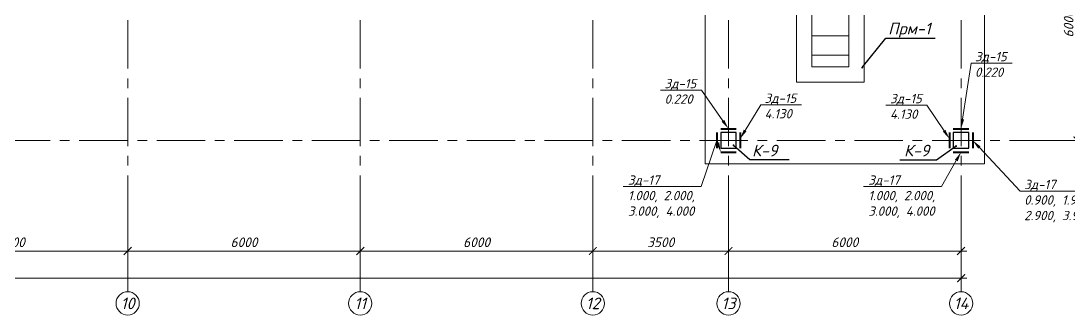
# Model space of a CAD drawing. Header units: millimetres. Extents: x -14920 to 775780, y -118968 to -4590.
# Drawn here: x 43397 to 70435, y -29500 to -21921 of the extents above; entities that cross this region are included whole.
import ezdxf
from ezdxf import colors
from ezdxf.entities.mleader import LeaderData, LeaderLine
from ezdxf.enums import TextEntityAlignment as Align
from ezdxf.math import Vec2, Vec3

# ---------------------------------------------------------------- set-up
doc = ezdxf.new("R2010")
doc.units = ezdxf.units.MM
doc.header["$PDMODE"] = 35
doc.linetypes.add('CENTERX2', pattern=[4, 2.5, -0.5, 0.5, -0.5])
doc.layers.get('Defpoints').update_dxf_attribs({"color": 1, "lineweight": 0})
for name, color, linetype, lineweight in [('#Закл выноски и размеры', 7, 'Continuous', 13), ('#Закладные', 10, 'Continuous', 40), ('k_ Выноски', 7, 'Continuous', 13), ('k_ Осевая', 8, 'CENTERX2', 9), ('k_ Осевые размеры', 251, 'Continuous', 5), ('k_ Позиции', 1, 'Continuous', 13), ('Колонна', 84, 'Continuous', 30), ('Линия Тонкая', 86, 'Continuous', 9)]:
    doc.layers.add(name, color=color, linetype=linetype, lineweight=lineweight)
doc.styles.get("Standard").update_dxf_attribs({"font": 'isocpeur.ttf'})
doc.styles.add('STEP PR', font='isocpeui.ttf')
doc.dimstyles.get("Standard").update_dxf_attribs({"dimtxt": 0.18, "dimasz": 0.18, "dimexe": 0.18, "dimexo": 0.0625, "dimgap": 0.09, "dimtad": 0, "dimtih": 1, "dimtoh": 1, "dimdec": 4, "dimzin": 0, "dimdsep": 46, "dimtxsty": 'Standard', "dimcen": 0.09, "dimadec": 0, "dimazin": 0, "dimtfac": 1, "dimtdec": 4, "dimtofl": 0, "dimtmove": 0, "dimatfit": 3, "dimfxl": 1, "dimtolj": 1, "dimtzin": 0, "dimarcsym": 0})
doc.dimstyles.new('STEP PR', dxfattribs={"dimscale": 100, "dimtxt": 2.5, "dimasz": 2, "dimexe": 1, "dimexo": 2, "dimgap": 1, "dimtad": 1, "dimdec": 4, "dimlfac": -1, "dimtxsty": 'STEP PR', "dimblk": 'ARCHTICK', "dimcen": 2, "dimdle": 1.5, "dimclrt": 1, "dimadec": 0, "dimazin": 0, "dimtfac": 1, "dimtdec": 4, "dimtmove": 1, "dimatfit": 3, "dimldrblk": 'DOTSMALL', "dimfxl": 1, "dimtolj": 1, "dimtzin": 0, "dimarcsym": 0})

# ---------------------------------------------------------------- blocks, each defined once
blk = doc.blocks.new('_ArchTick')
at = {"color": 0, "linetype": 'ByBlock', "const_width": 0.15}
blk.add_lwpolyline([(-0.5, -0.5), (0.5, 0.5)], dxfattribs=at)
blk = doc.blocks.new('*D2250')
at = {"layer": 'Defpoints', "color": 0, "transparency": 16777216}
for p in [(40150, -1850), (46150, -1850), (46150, -2850)]:
    blk.add_point(p, dxfattribs=at)
at = {"layer": 'k_ Осевые размеры', "color": 0, "lineweight": -2, "transparency": 16777216}
for p, q in [((40150, -2050), (40150, -2950)), ((46150, -2050), (46150, -2950)), ((40000, -2850), (46300, -2850))]:
    blk.add_line(p, q, dxfattribs=at)
at = {"layer": 'k_ Осевые размеры', "color": 0, "lineweight": -2, "transparency": 16777216, "xscale": 200, "yscale": 200, "zscale": 200, "rotation": 180}
blk.add_blockref('_ArchTick', (40150, -2850), dxfattribs=at)
at = {"layer": 'k_ Осевые размеры', "color": 0, "lineweight": -2, "transparency": 16777216, "xscale": 200, "yscale": 200, "zscale": 200}
blk.add_blockref('_ArchTick', (46150, -2850), dxfattribs=at)
at = {"layer": 'k_ Осевые размеры', "color": 1, "transparency": 16777216, "insert": (43150, -2625), "char_height": 250, "attachment_point": 5, "style": 'STEP PR'}
blk.add_mtext('\\A1;6000', dxfattribs=at)
blk = doc.blocks.new('_DotSmall')
at = {"color": 0, "linetype": 'ByBlock', "const_width": 0.5}
blk.add_lwpolyline([(-0.0625, 0, 1), (0.0625, 0, 1)], format="xyb", close=True, dxfattribs=at)
blk = doc.blocks.new('*D2251')
at = {"layer": 'Defpoints', "color": 0, "transparency": 16777216}
for p in [(46150, -1850), (52150, -1850), (52150, -2850)]:
    blk.add_point(p, dxfattribs=at)
at = {"layer": 'k_ Осевые размеры', "color": 0, "lineweight": -2, "transparency": 16777216}
for p, q in [((46150, -2050), (46150, -2950)), ((52150, -2050), (52150, -2950)), ((46000, -2850), (52300, -2850))]:
    blk.add_line(p, q, dxfattribs=at)
at = {"layer": 'k_ Осевые размеры', "color": 0, "lineweight": -2, "transparency": 16777216, "xscale": 200, "yscale": 200, "zscale": 200, "rotation": 180}
blk.add_blockref('_ArchTick', (46150, -2850), dxfattribs=at)
at = {"layer": 'k_ Осевые размеры', "color": 0, "lineweight": -2, "transparency": 16777216, "xscale": 200, "yscale": 200, "zscale": 200}
blk.add_blockref('_ArchTick', (52150, -2850), dxfattribs=at)
at = {"layer": 'k_ Осевые размеры', "color": 1, "transparency": 16777216, "insert": (49150, -2625), "char_height": 250, "attachment_point": 5, "style": 'STEP PR'}
blk.add_mtext('\\A1;6000', dxfattribs=at)
blk = doc.blocks.new('*D2252')
at = {"layer": 'Defpoints', "color": 0, "transparency": 16777216}
for p in [(0, -1850), (67650, -1850), (67650, -3550)]:
    blk.add_point(p, dxfattribs=at)
at = {"layer": 'k_ Осевые размеры', "color": 0, "lineweight": -2, "transparency": 16777216}
for p, q in [((0, -2050), (0, -3650)), ((67650, -2050), (67650, -3650)), ((-150, -3550), (67800, -3550))]:
    blk.add_line(p, q, dxfattribs=at)
at = {"layer": 'k_ Осевые размеры', "color": 0, "lineweight": -2, "transparency": 16777216, "xscale": 200, "yscale": 200, "zscale": 200, "rotation": 180}
blk.add_blockref('_ArchTick', (0, -3550), dxfattribs=at)
at = {"layer": 'k_ Осевые размеры', "color": 0, "lineweight": -2, "transparency": 16777216, "xscale": 200, "yscale": 200, "zscale": 200}
blk.add_blockref('_ArchTick', (67650, -3550), dxfattribs=at)
at = {"layer": 'k_ Осевые размеры', "color": 1, "transparency": 16777216, "insert": (33825, -3323), "char_height": 250, "attachment_point": 5, "style": 'STEP PR'}
blk.add_mtext('\\A1;67650', dxfattribs=at)
blk = doc.blocks.new('*D2253')
at = {"layer": 'Defpoints', "color": 0, "transparency": 16777216}
for p in [(52150, -1850), (58150, -1850), (58150, -2850)]:
    blk.add_point(p, dxfattribs=at)
at = {"layer": 'k_ Осевые размеры', "color": 0, "lineweight": -2, "transparency": 16777216}
for p, q in [((52150, -2050), (52150, -2950)), ((58150, -2050), (58150, -2950)), ((52000, -2850), (58300, -2850))]:
    blk.add_line(p, q, dxfattribs=at)
at = {"layer": 'k_ Осевые размеры', "color": 0, "lineweight": -2, "transparency": 16777216, "xscale": 200, "yscale": 200, "zscale": 200, "rotation": 180}
blk.add_blockref('_ArchTick', (52150, -2850), dxfattribs=at)
at = {"layer": 'k_ Осевые размеры', "color": 0, "lineweight": -2, "transparency": 16777216, "xscale": 200, "yscale": 200, "zscale": 200}
blk.add_blockref('_ArchTick', (58150, -2850), dxfattribs=at)
at = {"layer": 'k_ Осевые размеры', "color": 1, "transparency": 16777216, "insert": (55150, -2625), "char_height": 250, "attachment_point": 5, "style": 'STEP PR'}
blk.add_mtext('\\A1;6000', dxfattribs=at)
blk = doc.blocks.new('*D2254')
at = {"layer": 'Defpoints', "color": 0, "transparency": 16777216}
for p in [(58150, -1850), (61650, -1850), (61650, -2850)]:
    blk.add_point(p, dxfattribs=at)
at = {"layer": 'k_ Осевые размеры', "color": 0, "lineweight": -2, "transparency": 16777216}
for p, q in [((58150, -2050), (58150, -2950)), ((61650, -2050), (61650, -2950)), ((58000, -2850), (61800, -2850))]:
    blk.add_line(p, q, dxfattribs=at)
at = {"layer": 'k_ Осевые размеры', "color": 0, "lineweight": -2, "transparency": 16777216, "xscale": 200, "yscale": 200, "zscale": 200, "rotation": 180}
blk.add_blockref('_ArchTick', (58150, -2850), dxfattribs=at)
at = {"layer": 'k_ Осевые размеры', "color": 0, "lineweight": -2, "transparency": 16777216, "xscale": 200, "yscale": 200, "zscale": 200}
blk.add_blockref('_ArchTick', (61650, -2850), dxfattribs=at)
at = {"layer": 'k_ Осевые размеры', "color": 1, "transparency": 16777216, "insert": (59900, -2625), "char_height": 250, "attachment_point": 5, "style": 'STEP PR'}
blk.add_mtext('\\A1;3500', dxfattribs=at)
blk = doc.blocks.new('*D2255')
at = {"layer": 'Defpoints', "color": 0, "transparency": 16777216}
for p in [(61650, -1850), (67650, -1850), (67650, -2850)]:
    blk.add_point(p, dxfattribs=at)
at = {"layer": 'k_ Осевые размеры', "color": 0, "lineweight": -2, "transparency": 16777216}
for p, q in [((61650, -2050), (61650, -2950)), ((67650, -2050), (67650, -2950)), ((61500, -2850), (67800, -2850))]:
    blk.add_line(p, q, dxfattribs=at)
at = {"layer": 'k_ Осевые размеры', "color": 0, "lineweight": -2, "transparency": 16777216, "xscale": 200, "yscale": 200, "zscale": 200, "rotation": 180}
blk.add_blockref('_ArchTick', (61650, -2850), dxfattribs=at)
at = {"layer": 'k_ Осевые размеры', "color": 0, "lineweight": -2, "transparency": 16777216, "xscale": 200, "yscale": 200, "zscale": 200}
blk.add_blockref('_ArchTick', (67650, -2850), dxfattribs=at)
at = {"layer": 'k_ Осевые размеры', "color": 1, "transparency": 16777216, "insert": (64650, -2625), "char_height": 250, "attachment_point": 5, "style": 'STEP PR'}
blk.add_mtext('\\A1;6000', dxfattribs=at)
blk = doc.blocks.new('*D2259')
at = {"layer": 'Defpoints', "color": 0, "transparency": 16777216}
for p in [(69650, 6000), (70650, 6000), (69650, 0)]:
    blk.add_point(p, dxfattribs=at)
at = {"layer": 'k_ Осевые размеры', "color": 0, "lineweight": -2, "transparency": 16777216}
for p, q in [((69850, 6000), (70750, 6000)), ((70650, -150), (70650, 6150)), ((69850, 0), (70750, 0))]:
    blk.add_line(p, q, dxfattribs=at)
at = {"layer": 'k_ Осевые размеры', "color": 0, "lineweight": -2, "transparency": 16777216, "xscale": 200, "yscale": 200, "zscale": 200}
for p, rotation in [((70650, 6000), 90), ((70650, 0), 270)]:
    blk.add_blockref('_ArchTick', p, dxfattribs=dict(at, rotation=rotation))
at = {"layer": 'k_ Осевые размеры', "color": 1, "transparency": 16777216, "insert": (70425, 3000), "char_height": 250, "attachment_point": 5, "rotation": 90, "style": 'STEP PR'}
blk.add_mtext('\\A1;6000', dxfattribs=at)
blk = doc.blocks.new('*D2262')
at = {"layer": 'Defpoints', "color": 0, "transparency": 16777216}
for p in [(69650, 14400), (69650, 0), (71350, 0)]:
    blk.add_point(p, dxfattribs=at)
at = {"layer": 'k_ Осевые размеры', "color": 0, "lineweight": -2, "transparency": 16777216}
for p, q in [((69850, 14400), (71450, 14400)), ((71350, 14550), (71350, -150)), ((69850, 0), (71450, 0))]:
    blk.add_line(p, q, dxfattribs=at)
at = {"layer": 'k_ Осевые размеры', "color": 0, "lineweight": -2, "transparency": 16777216, "xscale": 200, "yscale": 200, "zscale": 200}
for p, rotation in [((71350, 14400), 90), ((71350, 0), 270)]:
    blk.add_blockref('_ArchTick', p, dxfattribs=dict(at, rotation=rotation))
at = {"layer": 'k_ Осевые размеры', "color": 1, "transparency": 16777216, "insert": (71125, 7200), "char_height": 250, "attachment_point": 5, "rotation": 90, "style": 'STEP PR'}
blk.add_mtext('\\A1;14400', dxfattribs=at)
blk = doc.blocks.new('*U2186')
blk.add_lwpolyline([(-200, -200), (200, -200), (200, 200), (-200, 200)], close=True)
blk = doc.blocks.new('*U2359')
for p in [(61650, 0), (67650, 0)]:
    blk.add_blockref('*U2186', p)
blk = doc.blocks.new('REINFORCED_CONCRETE')
blk = doc.blocks.new('*U2241')
at = {"layer": 'k_ Осевая', "ltscale": 500}
for points in [[(46150, 15100), (46150, -3900)], [(52150, 15100), (52150, -3900)], [(58150, 15100), (58150, -3900)], [(61650, 15100), (61650, -3900)], [(67650, 15100), (67650, -3900)], [(72150, 0), (-4500, 0)]]:
    blk.add_lwpolyline(points, dxfattribs=at)
at = {"layer": 'k_ Осевая', "color": 254, "linetype": 'ByBlock', "lineweight": 15, "ltscale": 10}
for centre in [(46150, -4200), (52150, -4200), (58150, -4200), (61650, -4200), (67650, -4200)]:
    blk.add_circle(centre, 300, dxfattribs=at)
at = {"layer": 'k_ Осевая', "color": 1, "linetype": 'ByBlock', "char_height": 300, "width": 484.8732214, "attachment_point": 5, "style": 'STEP PR'}
for s, insert in [('10', (46150, -4200)), ('11', (52150, -4200)), ('12', (58150, -4200)), ('13', (61650, -4200)), ('14', (67650, -4200))]:
    blk.add_mtext(s, dxfattribs=dict(at, insert=insert))
at = {"layer": 'k_ Осевые размеры'}
for base, p1, p2, picture, middle in [((71350, 0), (69650, 14400), (69650, 0), '*D2262', (71125, 7200)), ((70650, 6000), (69650, 0), (69650, 6000), '*D2259', (70425, 3000))]:
    dim = blk.add_linear_dim(base=base, p1=p1, p2=p2, angle=90, dimstyle='STEP PR', dxfattribs=at)
    dim.commit()
    dim.dimension.update_dxf_attribs({"geometry": picture, "text_midpoint": middle})
for base, p1, p2, picture, middle in [((67650, -3550), (0, -1850), (67650, -1850), '*D2252', (33825, -3323.3901515152)), ((46150, -2850), (40150, -1850), (46150, -1850), '*D2250', (43150, -2625)), ((52150, -2850), (46150, -1850), (52150, -1850), '*D2251', (49150, -2625)), ((58150, -2850), (52150, -1850), (58150, -1850), '*D2253', (55150, -2625)), ((61650, -2850), (58150, -1850), (61650, -1850), '*D2254', (59900, -2625)), ((67650, -2850), (61650, -1850), (67650, -1850), '*D2255', (64650, -2625))]:
    dim = blk.add_linear_dim(base=base, p1=p1, p2=p2, dimstyle='STEP PR', dxfattribs=at)
    dim.commit()
    dim.dimension.update_dxf_attribs({"geometry": picture, "text_midpoint": middle})

msp = doc.modelspace()

# ---------------------------------------------------------------- linework, layer by layer
at = {"layer": '#Закладные'}
for points in [[(61350, -24800), (61350, -25200)], [(67950, -24800), (67950, -25200)], [(61450, -25300), (61850, -25300)], [(67450, -25300), (67850, -25300)]]:
    msp.add_lwpolyline(points, dxfattribs=at)
at = {"layer": '#Закладные', "color": 5}
for points in [[(61450, -24700), (61850, -24700)], [(61950, -24800), (61950, -25200)], [(67350, -24800), (67350, -25200)], [(67450, -24700), (67850, -24700)]]:
    msp.add_lwpolyline(points, dxfattribs=at)
at = {"layer": 'Линия Тонкая'}
for points in [[(61050, -19800), (61050, -25600), (68250, -25600), (68250, -10000), (30390, -10000), (30390, -19800)], [(63400, -23500), (65150, -23500), (65150, -18700), (63400, -18700)], [(63800, -23100), (64750, -23100), (64750, -19100), (63800, -19100)], [(63800, -22800), (64750, -22800), (64750, -22300), (63800, -22300)]]:
    msp.add_lwpolyline(points, close=True, dxfattribs=at)

# ---------------------------------------------------------------- block references
at = {"layer": '#Закл выноски и размеры'}
msp.add_blockref('*U2241', (0, -25000), dxfattribs=at)
at = {"layer": 'k_ Позиции'}
ref = msp.add_blockref('REINFORCED_CONCRETE', (66316.75711, -22365.74768), dxfattribs=dict(at, xscale=100, yscale=100, zscale=100))
ref.add_attrib('POSITION', 'Прм-1', dxfattribs={"layer": '0', "color": 0, "linetype": 'ByBlock', "height": 300, "style": 'STEP PR', "flags": 2}).set_placement((66316.75711, -22265.74768), align=Align.CENTER)
ref = msp.add_blockref('REINFORCED_CONCRETE', (62585.80329, -25510.91737), dxfattribs=dict(at, xscale=100, yscale=100, zscale=100))
ref.add_attrib('POSITION', 'К-9', dxfattribs={"layer": '0', "color": 0, "linetype": 'ByBlock', "height": 300, "style": 'STEP PR', "flags": 2}).set_placement((62585.80329, -25410.91737), align=Align.CENTER)
ref = msp.add_blockref('REINFORCED_CONCRETE', (66541.39203, -25511.07836), dxfattribs=dict(at, xscale=-100, yscale=100, zscale=100))
ref.add_attrib('POSITION', 'К-9', dxfattribs={"layer": '0', "color": 0, "linetype": 'ByBlock', "height": 300, "style": 'STEP PR', "flags": 2}).set_placement((66505.93749, -25411.07836), align=Align.CENTER)
at = {"layer": 'Колонна'}
msp.add_blockref('*U2359', (0, -25000), dxfattribs=at)

# ---------------------------------------------------------------- leaders
at = {"layer": '#Закл выноски и размеры', "color": 5}
ml = msp.add_multileader_mtext('Standard', dxfattribs=at)
ml.set_content('Зд-15 \\P0.220', color=5, style='STEP PR')
ml.set_leader_properties(color=256, linetype='ByLayer', lineweight=-1)
ml.build(insert=Vec2(0, 0))
ml.multileader.update_dxf_attribs({"text_left_attachment_type": 6, "text_right_attachment_type": 6, "dogleg_length": 0, "arrow_head_size": 250})
ctx = ml.context
ctx.base_point, ctx.char_height, ctx.arrow_head_size, ctx.landing_gap_size, ctx.plane_origin = Vec3(67908.54571, -23008.42643), 240, 250, 100, Vec3(84472.99523, -30009.10785)
ctx.left_attachment, ctx.right_attachment = 6, 6
notes = []
notes.append((ctx, [(0, (1, 1, 0), (67908.54571, -23008.42643), (1, 0), 0, [(1, [(67650, -24700)], 0, [])])]))
ctx.mtext.insert, ctx.mtext.rotation, ctx.mtext.width, ctx.mtext.defined_height, ctx.mtext.flow_direction = Vec3(68008.54571, -22720.42643), 6.2831853072, 1973.9242303, 1630.07263, 5
ml = msp.add_multileader_mtext('Standard', dxfattribs=at)
ml.set_content('Зд-15 \\P0.220', color=5, style='STEP PR')
ml.set_leader_properties(color=256, linetype='ByLayer', lineweight=-1)
ml.build(insert=Vec2(0, 0))
ml.multileader.update_dxf_attribs({"text_left_attachment_type": 6, "text_right_attachment_type": 6, "dogleg_length": 0, "arrow_head_size": 250})
ctx = ml.context
ctx.base_point, ctx.char_height, ctx.arrow_head_size, ctx.landing_gap_size, ctx.plane_origin = Vec3(59898.84533, -23702.74672), 240, 250, 100, Vec3(76239.31991, -31315.02844)
ctx.left_attachment, ctx.right_attachment = 6, 6
notes.append((ctx, [(1, (1, 1, 0), (60950.66352, -23702.74672), (-1, 0), 0, [(1, [(61650, -24700)], 0, [])])]))
ctx.mtext.insert, ctx.mtext.rotation, ctx.mtext.width, ctx.mtext.defined_height, ctx.mtext.flow_direction = Vec3(59998.84533, -23414.74672), 6.2831853072, 1973.9242303, 1630.07263, 5
ml = msp.add_multileader_mtext('Standard', dxfattribs=at)
ml.set_content('Зд-15 \\P4.130', color=5, style='STEP PR')
ml.set_leader_properties(color=256, linetype='ByLayer', lineweight=-1)
ml.build(insert=Vec2(0, 0))
ml.multileader.update_dxf_attribs({"text_left_attachment_type": 6, "text_right_attachment_type": 6, "dogleg_length": 0, "arrow_head_size": 250})
ctx = ml.context
ctx.base_point, ctx.char_height, ctx.arrow_head_size, ctx.landing_gap_size, ctx.plane_origin = Vec3(62479.98409, -24080.21366), 240, 250, 100, Vec3(79179.54958, -31692.49537)
ctx.left_attachment, ctx.right_attachment = 6, 6
notes.append((ctx, [(0, (1, 1, 0), (62479.98409, -24080.21366), (1, 0), 0, [(1, [(61950, -24957.37803)], 0, [])])]))
ctx.mtext.insert, ctx.mtext.rotation, ctx.mtext.width, ctx.mtext.defined_height, ctx.mtext.flow_direction = Vec3(62579.98409, -23792.21366), 6.2831853072, 1973.9242303, 1630.07263, 5
ml = msp.add_multileader_mtext('Standard', dxfattribs=at)
ml.set_content('Зд-15 \\P4.130', color=5, style='STEP PR')
ml.set_leader_properties(color=256, linetype='ByLayer', lineweight=-1)
ml.build(insert=Vec2(0, 0))
ml.multileader.update_dxf_attribs({"text_left_attachment_type": 6, "text_right_attachment_type": 6, "dogleg_length": 0, "arrow_head_size": 250})
ctx = ml.context
ctx.base_point, ctx.char_height, ctx.arrow_head_size, ctx.landing_gap_size, ctx.plane_origin = Vec3(65717.80639, -24089.85581), 240, 250, 100, Vec3(81874.15861, -31818.62184)
ctx.left_attachment, ctx.right_attachment = 6, 6
notes.append((ctx, [(1, (1, 1, 0), (66769.62457, -24089.85581), (-1, 0), 0, [(1, [(67350, -24957.12881)], 0, [])])]))
ctx.mtext.insert, ctx.mtext.rotation, ctx.mtext.width, ctx.mtext.defined_height, ctx.mtext.flow_direction = Vec3(65817.80639, -23801.85581), 6.2831853072, 2052.8217688, 859.52144, 5
at = {"layer": '#Закл выноски и размеры'}
ml = msp.add_multileader_mtext('Standard', dxfattribs=at)
ml.set_content('Зд-17\\P1.000, 2.000,\\P3.000, 4.000', color=256, style='STEP PR')
ml.set_leader_properties(color=256, linetype='ByLayer', lineweight=-1)
ml.build(insert=Vec2(0, 0))
ml.multileader.update_dxf_attribs({"text_left_attachment_type": 6, "text_right_attachment_type": 6, "dogleg_length": 0, "arrow_head_size": 250})
ctx = ml.context
ctx.base_point, ctx.char_height, ctx.arrow_head_size, ctx.landing_gap_size, ctx.plane_origin = Vec3(58956.46575, -26189.50708), 240, 250, 100, Vec3(78573.02469, -33976.09266)
ctx.left_attachment, ctx.right_attachment = 6, 6
notes.append((ctx, [(1, (1, 1, 0), (60946.10212, -26189.50708), (-1, 0), 0, [(0, [(61450, -25300), (61350, -25000)], 0, [])])]))
ctx.mtext.insert, ctx.mtext.rotation, ctx.mtext.width, ctx.mtext.defined_height, ctx.mtext.flow_direction = Vec3(59056.46575, -25901.50708), 6.2831853072, 1973.9242303, 1630.07263, 5
ml = msp.add_multileader_mtext('Standard', dxfattribs=at)
ml.set_content('Зд-17\\P0.900, 1.900,\\P2.900, 3.900', color=256, style='STEP PR')
ml.set_leader_properties(color=256, linetype='ByLayer', lineweight=-1)
ml.build(insert=Vec2(0, 0))
ml.multileader.update_dxf_attribs({"text_left_attachment_type": 6, "text_right_attachment_type": 6, "dogleg_length": 0, "arrow_head_size": 250})
ctx = ml.context
ctx.base_point, ctx.char_height, ctx.arrow_head_size, ctx.landing_gap_size, ctx.plane_origin = Vec3(69177.10318, -26303.5562), 240, 250, 100, Vec3(80512.90484, -33736.21247)
ctx.left_attachment, ctx.right_attachment = 6, 6
notes.append((ctx, [(0, (1, 1, 0), (69177.10318, -26303.5562), (1, 0), 0, [(0, [(67950, -25000)], 0, [])])]))
ctx.mtext.insert, ctx.mtext.rotation, ctx.mtext.width, ctx.mtext.defined_height, ctx.mtext.flow_direction = Vec3(69277.10318, -26015.5562), 6.2831853072, 1806.1469698, 1007.64079, 5
ml = msp.add_multileader_mtext('Standard', dxfattribs=at)
ml.set_content('Зд-17\\P1.000, 2.000,\\P3.000, 4.000', color=256, style='STEP PR')
ml.set_leader_properties(color=256, linetype='ByLayer', lineweight=-1)
ml.build(insert=Vec2(0, 0))
ml.multileader.update_dxf_attribs({"text_left_attachment_type": 6, "text_right_attachment_type": 6, "dogleg_length": 0, "arrow_head_size": 250})
ctx = ml.context
ctx.base_point, ctx.char_height, ctx.arrow_head_size, ctx.landing_gap_size, ctx.plane_origin = Vec3(65156.46575, -26189.50708), 240, 250, 100, Vec3(84773.02469, -33976.09266)
ctx.left_attachment, ctx.right_attachment = 6, 6
notes.append((ctx, [(1, (1, 1, 0), (67146.10212, -26189.50708), (-1, 0), 0, [(1, [(67650, -25300)], 0, [])])]))
ctx.mtext.insert, ctx.mtext.rotation, ctx.mtext.width, ctx.mtext.defined_height, ctx.mtext.flow_direction = Vec3(65256.46575, -25901.50708), 6.2831853072, 1973.9242303, 1630.07263, 5
at = {"layer": 'k_ Выноски', "ltscale": 100}
for points in [[(65099.98154, -23121.4673), (65712.12647, -22365.74768), (66977.57919, -22365.74768)], [(61778.73534, -25125.70668), (62202.93697, -25490.09274), (63214.59134, -25490.09274)], [(67519.14672, -25144.96511), (67013.53026, -25511.07836), (66069.2538, -25511.07836)]]:
    msp.add_leader(points, dimstyle='Standard', override={"dimscale": 100, "dimtxt": 2.5, "dimasz": 2, "dimexe": 1, "dimexo": 2, "dimgap": 0.7, "dimtih": 0, "dimtoh": 0, "dimlfac": -1, "dimzin": 8, "dimcen": 2, "dimdle": 1, "dimclrt": 1, "dimadec": 4, "dimtmove": 1, "dimldrblk": 'DotSmall', "dimfxl": 100}, dxfattribs=at)
for ctx, leaders in notes:
    for number, flags, end, landing, length, lines in leaders:
        leader = LeaderData()
        leader.index, (leader.has_last_leader_line, leader.has_dogleg_vector, leader.attachment_direction) = number, flags
        leader.last_leader_point, leader.dogleg_vector, leader.dogleg_length = Vec3(end), Vec3(landing), length
        for number, points, colour, breaks in lines:
            line = LeaderLine()
            line.index, line.vertices, line.color, line.breaks = number, Vec3.list(points), colors.encode_raw_color(colour), breaks
            leader.lines.append(line)
        ctx.leaders.append(leader)

doc.saveas('drawing.dxf')
